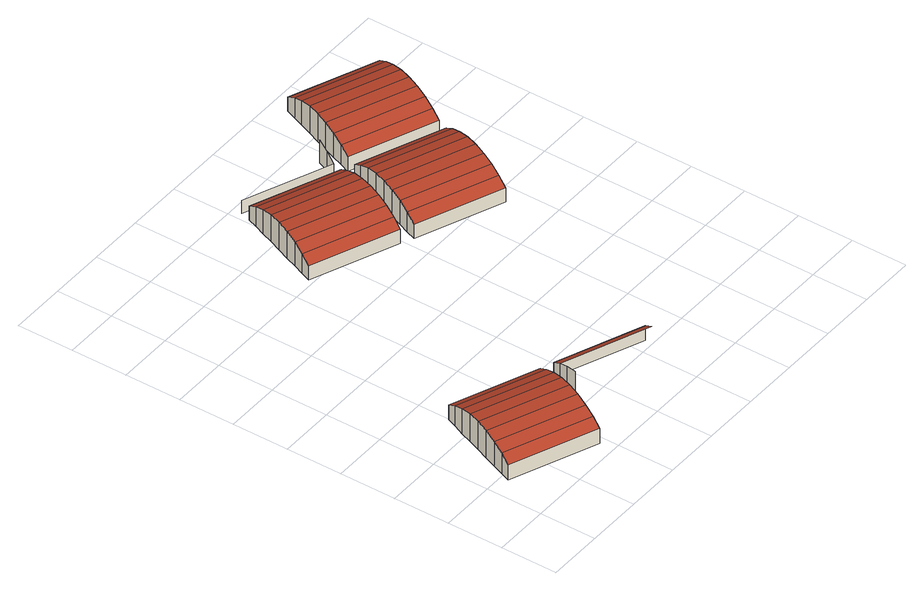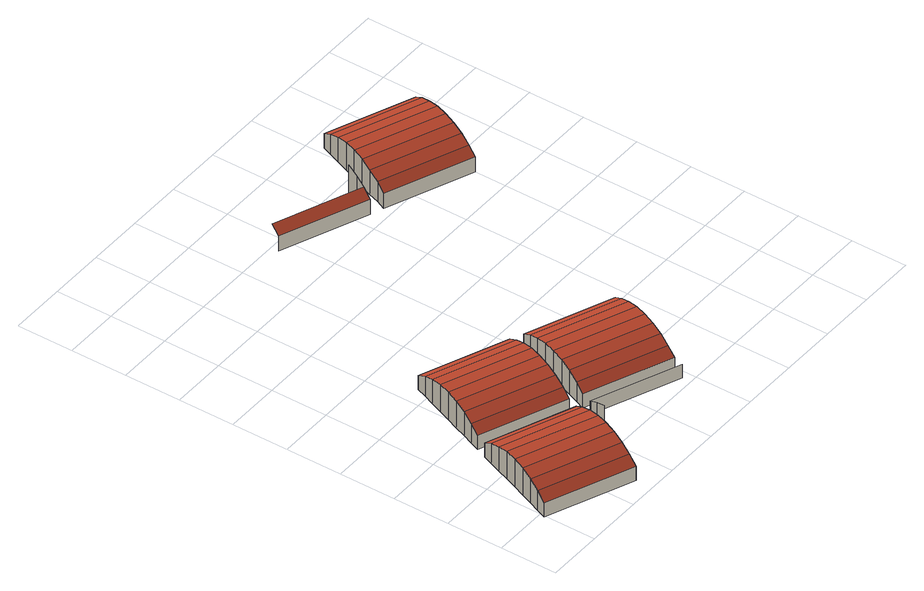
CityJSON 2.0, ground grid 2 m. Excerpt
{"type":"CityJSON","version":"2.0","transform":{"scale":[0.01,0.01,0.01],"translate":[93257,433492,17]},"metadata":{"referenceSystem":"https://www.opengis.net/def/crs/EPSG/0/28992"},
"CityObjects":{
"building1":{"type":"Building","attributes":{"measuredHeight":21.81},"children":["building1-1","building1-2","building1-3","building1-4"],"geometry":[{"type":"MultiSurface","lod":"2","boundaries":[[[0,1,2,3]],[[1,4,5,2]],[[6,5,4,7]],[[8,6,7,9]],[[10,8,9,11]],[[12,10,11,13]],[[1,14,15,4]],[[4,15,16,7]],[[7,16,17,9]],[[9,17,18,11]],[[11,18,19,13]],[[20,12,13,19]],[[21,22,17,16]],[[22,23,18,17]],[[24,25,26,27]],[[23,20,19,18]],[[28,24,27,29]],[[30,28,29,31]],[[29,32,33,31]],[[34,30,31,33]],[[35,36,37,38]],[[36,39,40,37]],[[39,41,42,40]],[[41,43,44,42]],[[45,44,43,46]],[[47,35,38,48]],[[35,47,49,36]],[[50,45,46,51]],[[36,49,52,39]],[[53,50,51,54]],[[39,52,55,41]],[[56,53,54,57]],[[41,55,58,43]],[[43,58,59,46]],[[49,47,48,60]],[[46,59,61,51]],[[52,49,60,62]],[[63,64,65,66]],[[51,61,67,54]],[[55,52,62,68]],[[64,69,70,65]],[[54,67,71,57]],[[72,56,57,71]],[[58,55,68,73]],[[69,74,75,70]],[[76,77,78,79]],[[73,80,59,58]],[[74,81,82,75]],[[80,83,61,59]],[[84,82,81,85]],[[86,63,66,87]],[[63,86,88,64]],[[83,89,67,61]],[[90,84,85,91]],[[64,88,92,69]],[[89,72,71,67]],[[93,90,91,94]],[[69,92,95,74]],[[96,93,94,97]],[[98,76,79,99]],[[74,95,100,81]],[[101,98,99,102]],[[103,104,105,106]],[[81,100,107,85]],[[88,86,87,108]],[[104,109,110,105]],[[85,107,111,91]],[[92,88,108,112]],[[109,113,114,110]],[[91,111,115,94]],[[95,92,112,116]],[[94,115,117,97]],[[118,96,97,117]],[[100,95,116,119]],[[120,103,106,121]],[[103,120,122,104]],[[119,123,107,100]],[[104,122,124,109]],[[123,125,111,107]],[[109,124,126,113]],[[125,127,115,111]],[[127,118,117,115]],[[113,126,128,129]],[[122,120,121,130]],[[124,122,130,131]],[[126,124,131,132]],[[128,126,132,133]],[[133,134,135,128]]],"semantics":{"surfaces":[{"type":"WallSurface"},{"type":"RoofSurface"}],"values":[0,0,0,0,0,0,1,1,1,1,1,0,0,0,0,0,0,0,1,0,0,0,0,0,0,0,1,0,1,0,1,0,1,1,0,1,0,0,1,0,0,1,0,0,0,0,0,0,0,0,0,1,0,0,1,0,0,1,0,0,1,0,0,1,0,0,1,0,0,1,0,1,0,0,0,1,0,1,0,1,0,0,1,0,0,0,0,0]}}]},
"building1-1":{"type":"BuildingInstallation","parents":["building1"],"geometry":[{"type":"MultiSurface","lod":"2","boundaries":[[[12,10,11,13]],[[10,8,9,11]],[[21,22,17,16]],[[22,23,18,17]],[[8,6,7,9]],[[6,5,4,7]],[[1,4,5,2]],[[14,136,137,138]],[[139,0,3,140]],[[136,141,142,137]],[[143,139,140,144]],[[141,145,146,142]],[[23,20,19,18]],[[20,12,13,19]],[[147,21,16,15]],[[0,1,2,3]],[[15,14,138,147]],[[145,143,144,146]],[[11,18,19,13]],[[9,17,18,11]],[[7,16,17,9]],[[4,15,16,7]],[[1,14,15,4]],[[0,136,14,1]],[[143,145,141,139]],[[139,141,136,0]]],"semantics":{"surfaces":[{"type":"WallSurface"},{"type":"RoofSurface"}],"values":[0,0,0,0,0,0,0,0,0,0,0,0,0,0,0,0,0,0,1,1,1,1,1,1,1,1]}}]},
"building1-2":{"type":"BuildingInstallation","parents":["building1"],"geometry":[{"type":"MultiSurface","lod":"2","boundaries":[[[83,89,67,61]],[[80,83,61,59]],[[58,55,68,73]],[[56,53,54,57]],[[45,44,43,46]],[[89,72,71,67]],[[50,45,46,51]],[[49,47,48,60]],[[72,56,57,71]],[[53,50,51,54]],[[55,52,62,68]],[[39,41,42,40]],[[52,49,60,62]],[[47,35,38,48]],[[41,43,44,42]],[[73,80,59,58]],[[36,39,40,37]],[[35,36,37,38]],[[54,67,71,57]],[[46,59,61,51]],[[43,58,59,46]],[[41,55,58,43]],[[36,49,52,39]],[[39,52,55,41]],[[51,61,67,54]],[[35,47,49,36]]],"semantics":{"surfaces":[{"type":"WallSurface"},{"type":"RoofSurface"}],"values":[0,0,0,0,0,0,0,0,0,0,0,0,0,0,0,0,0,0,1,1,1,1,1,1,1,1]}}]},
"building1-3":{"type":"BuildingInstallation","parents":["building1"],"geometry":[{"type":"MultiSurface","lod":"2","boundaries":[[[118,96,97,117]],[[84,82,81,85]],[[74,81,82,75]],[[96,93,94,97]],[[86,63,66,87]],[[95,92,112,116]],[[63,64,65,66]],[[93,90,91,94]],[[100,95,116,119]],[[119,123,107,100]],[[127,118,117,115]],[[125,127,115,111]],[[64,69,70,65]],[[92,88,108,112]],[[90,84,85,91]],[[123,125,111,107]],[[88,86,87,108]],[[69,74,75,70]],[[74,95,100,81]],[[91,111,115,94]],[[81,100,107,85]],[[63,86,88,64]],[[85,107,111,91]],[[94,115,117,97]],[[69,92,95,74]],[[64,88,92,69]]],"semantics":{"surfaces":[{"type":"WallSurface"},{"type":"RoofSurface"}],"values":[0,0,0,0,0,0,0,0,0,0,0,0,0,0,0,0,0,0,1,1,1,1,1,1,1,1]}}]},
"building1-4":{"type":"BuildingInstallation","parents":["building1"],"geometry":[{"type":"MultiSurface","lod":"2","boundaries":[[[148,149,150,151]],[[152,153,154,155]],[[156,157,158,159]],[[160,148,151,161]],[[149,156,159,150]],[[134,160,161,135]],[[157,152,155,158]],[[128,126,132,133]],[[153,162,129,154]],[[133,134,135,128]],[[113,129,162,114]],[[109,113,114,110]],[[126,124,131,132]],[[104,109,110,105]],[[124,122,130,131]],[[103,104,105,106]],[[122,120,121,130]],[[120,103,106,121]],[[113,126,128,129]],[[155,161,151,158]],[[109,124,126,113]],[[154,135,161,155]],[[129,128,135,154]],[[158,151,150,159]],[[104,122,124,109]],[[103,120,122,104]]],"semantics":{"surfaces":[{"type":"WallSurface"},{"type":"RoofSurface"}],"values":[0,0,0,0,0,0,0,0,0,0,0,0,0,0,0,0,0,0,1,1,1,1,1,1,1,1]}}]}
},
"vertices":[
[103,248,182],[119,289,193],[119,289,86],[103,248,86],[137,332,196],[137,332,86],[154,374,86],[154,374,193],[170,415,86],[170,415,182],[186,454,86],[186,454,166],[200,488,86],[200,488,144],[422,167,193],[439,209,196],[457,252,193],[473,293,182],[488,332,166],[502,366,144],[502,366,86],[457,252,86],[473,293,86],[488,332,86],[520,277,86],[503,236,86],[503,236,193],[520,277,182],[535,315,86],[535,315,166],[549,349,86],[549,349,144],[838,193,166],[852,227,144],[852,227,86],[489,1218,141],[503,1252,163],[503,1252,86],[489,1218,86],[519,1290,180],[519,1290,86],[535,1331,191],[535,1331,86],[552,1374,194],[552,1374,86],[570,1417,86],[570,1417,191],[792,1096,141],[792,1096,86],[806,1130,163],[586,1458,86],[586,1458,180],[821,1168,180],[602,1496,86],[602,1496,163],[838,1209,191],[615,1530,86],[615,1530,141],[855,1252,194],[872,1295,191],[806,1130,86],[889,1336,180],[821,1168,86],[835,1076,141],[849,1111,163],[849,1111,86],[835,1076,86],[904,1374,163],[838,1209,86],[864,1149,180],[864,1149,86],[918,1408,141],[918,1408,86],[855,1252,86],[880,1190,191],[880,1190,86],[929,1444,138],[626,1566,138],[626,1566,86],[929,1444,86],[872,1295,86],[898,1233,194],[898,1233,86],[889,1336,86],[915,1275,86],[915,1275,191],[1137,954,141],[1137,954,86],[1151,989,163],[904,1374,86],[932,1317,86],[932,1317,180],[1167,1027,180],[947,1355,86],[947,1355,163],[1183,1068,191],[961,1389,86],[961,1389,141],[943,1478,159],[943,1478,86],[1201,1111,194],[958,1517,176],[958,1517,86],[976,1426,141],[990,1460,163],[990,1460,86],[976,1426,86],[1218,1154,191],[1151,989,86],[1005,1499,180],[1005,1499,86],[1234,1195,180],[1167,1027,86],[1022,1540,191],[1022,1540,86],[1250,1233,163],[1183,1068,86],[1263,1267,141],[1263,1267,86],[1201,1111,86],[1279,1304,141],[1279,1304,86],[1292,1338,163],[1218,1154,86],[1308,1377,180],[1234,1195,86],[1324,1418,191],[1250,1233,86],[1341,1460,194],[1039,1582,194],[1292,1338,86],[1308,1377,86],[1324,1418,86],[1341,1460,86],[1359,1503,86],[1359,1503,191],
[405,126,182],[405,126,86],[422,167,86],[87,209,166],[87,209,86],[390,87,166],[390,87,86],[74,175,144],[74,175,86],[376,53,144],[376,53,86],[439,209,86],
[1391,1582,86],[1405,1617,86],[1405,1617,141],[1391,1582,163],[1073,1666,86],[1056,1625,86],[1056,1625,191],[1073,1666,180],[1102,1739,86],[1088,1704,86],[1088,1704,163],[1102,1739,141],[1375,1544,86],[1375,1544,180],[1039,1582,86]
]}
